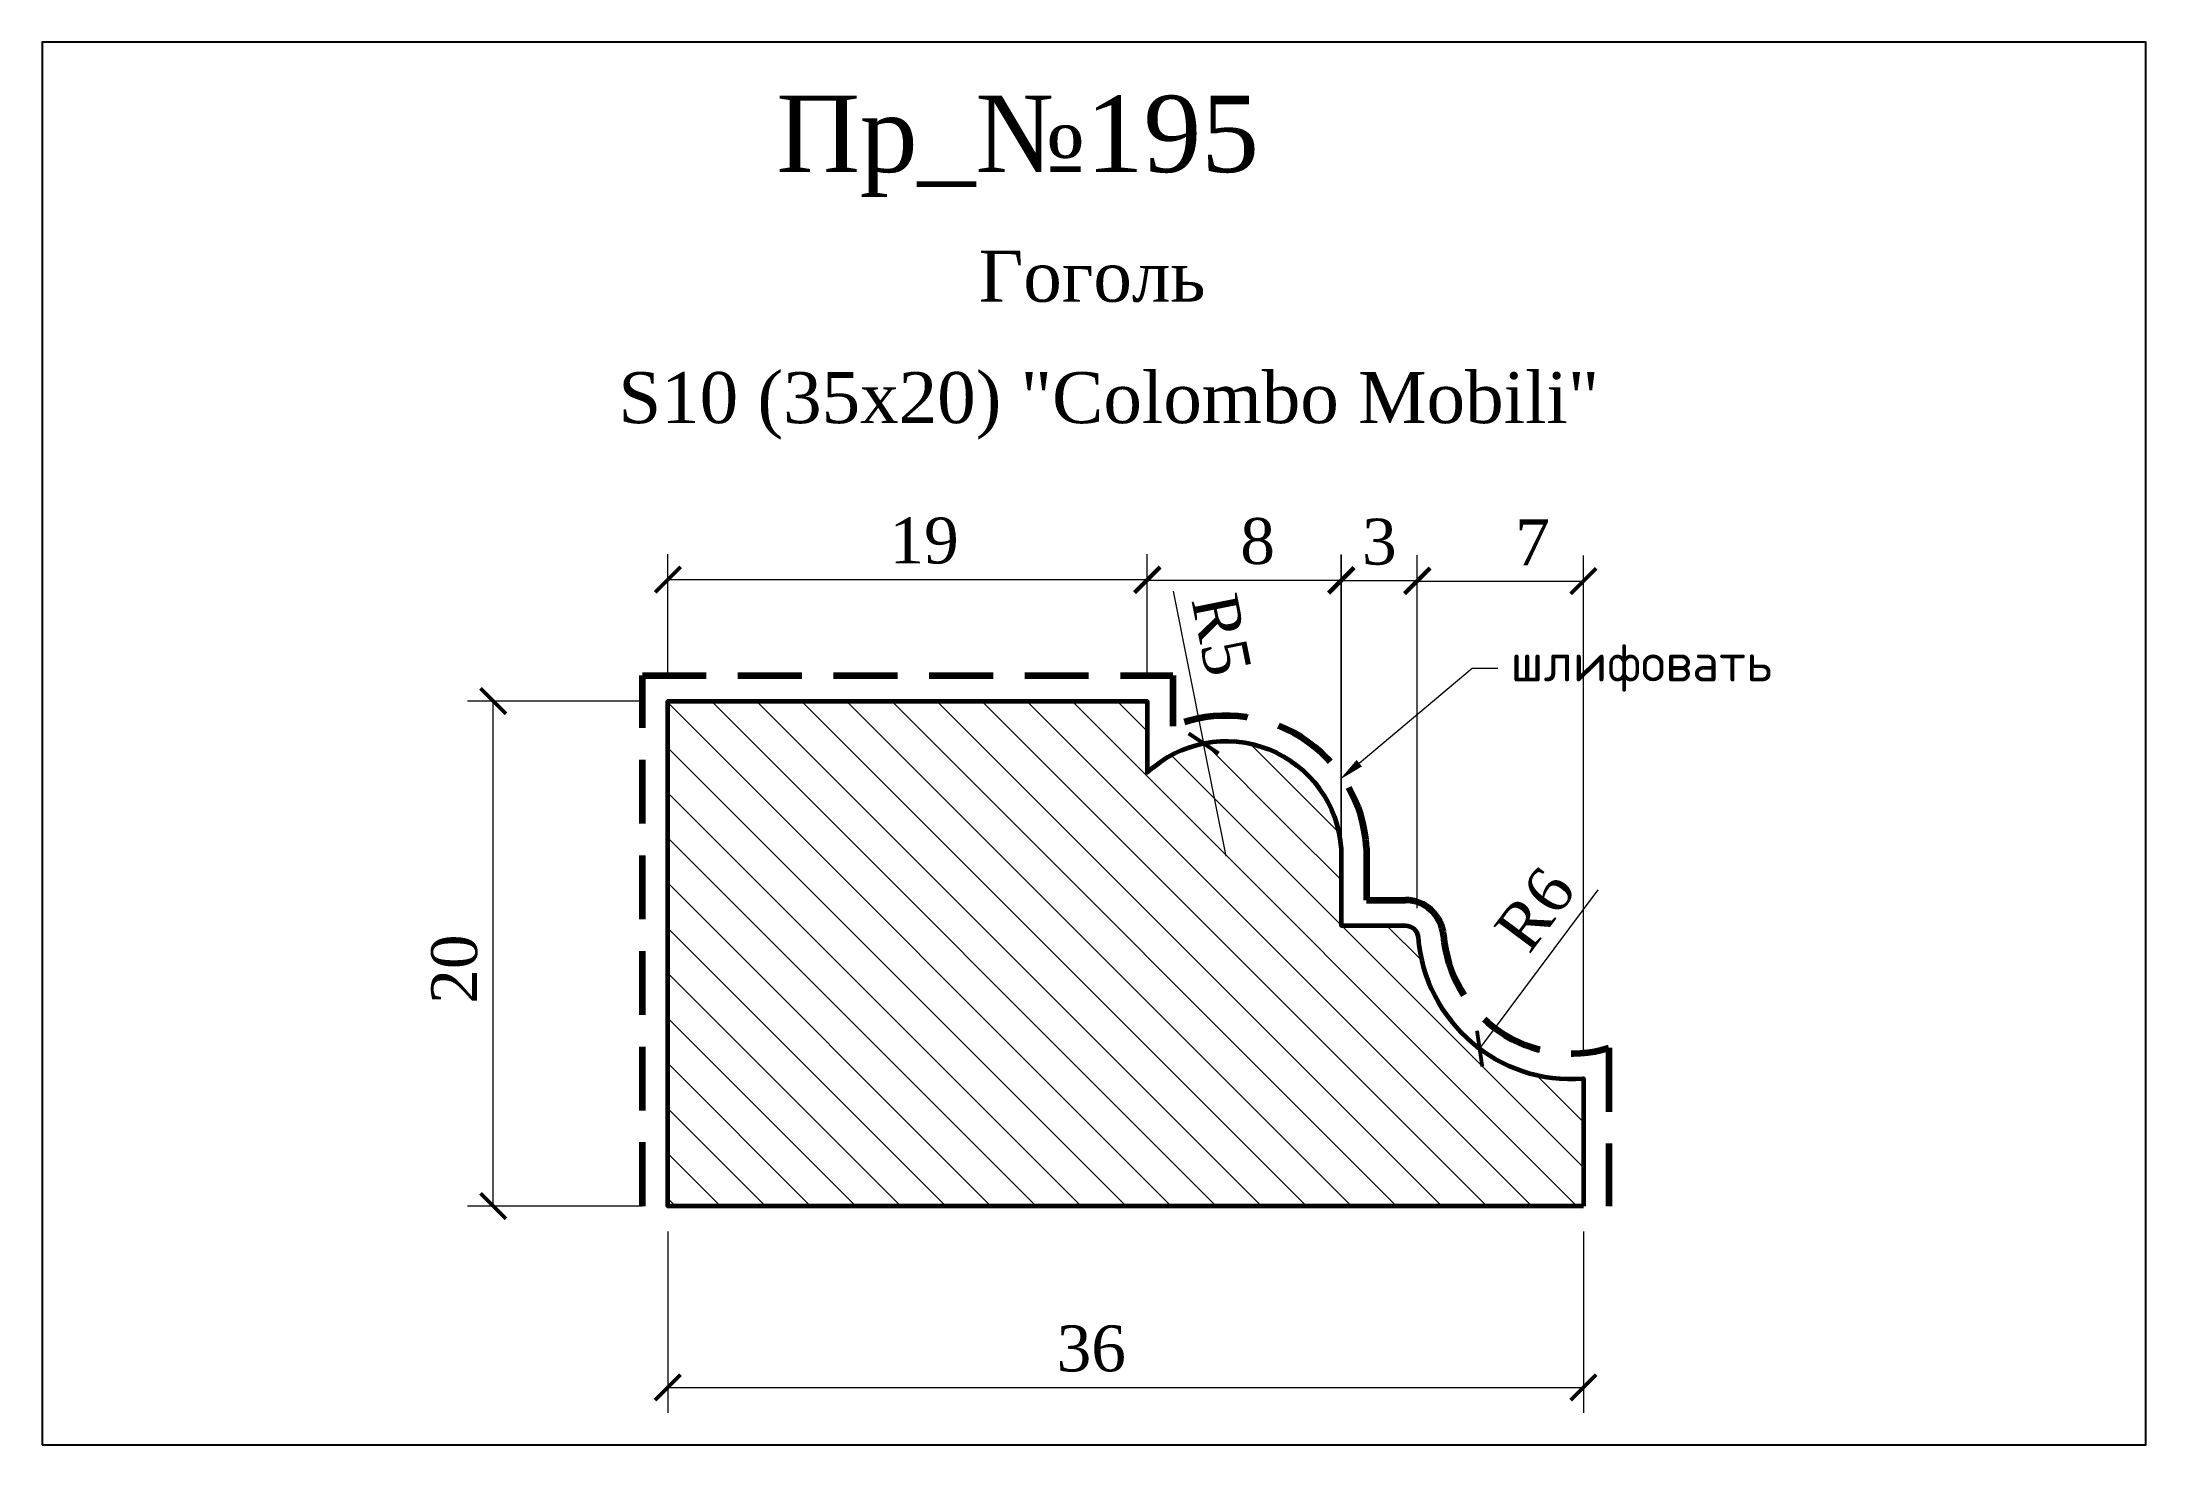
# Model space of a CAD drawing. Header units: millimetres. Extents: x 305258 to 305340.5, y -92216.4 to -92161.4.
import ezdxf
from ezdxf import colors
from ezdxf.entities.mleader import LeaderData, LeaderLine
from ezdxf.math import Vec2, Vec3

# ---------------------------------------------------------------- set-up
doc = ezdxf.new("R2010")
doc.units = ezdxf.units.MM
doc.header["$MEASUREMENT"] = 0
doc.linetypes.add('HIDDEN', pattern=[0.375, 0.25, -0.125])
doc.layers.add('Outside panel', color=7, linetype='Continuous', lineweight=18, true_color=0x7f5e57)
doc.layers.add('линия 50', color=1, linetype='Continuous', lineweight=211)
doc.layers.add('служебный слой РАЗМЕРЫ', color=7, linetype='Continuous', lineweight=9)
doc.layers.add('размеры в модели', color=7, linetype='Continuous')
doc.layers.add('Слой1', color=7, linetype='Continuous')
doc.styles.add('ELECT', font='times.ttf')
doc.styles.get("Standard").update_dxf_attribs({"font": 'times.ttf'})
doc.styles.add('ЕСКД профили текст', font='isocpeur.ttf')
doc.dimstyles.new('M_1', dxfattribs={"dimtxt": 1.8, "dimasz": 1, "dimexe": 1, "dimexo": 1, "dimgap": 0.6, "dimtad": 1, "dimdec": 0, "dimdsep": 46, "dimtxsty": 'Standard', "dimblk": 'ARCHTICK', "dimcen": -5, "dimclrd": 7, "dimclre": 7, "dimclrt": 7, "dimadec": 0, "dimazin": 0, "dimtfac": 1, "dimtdec": 0, "dimtmove": 0, "dimatfit": 3, "dimfxl": 1, "dimtolj": 1, "dimtzin": 0, "dimlwd": 5, "dimlwe": 5, "dimarcsym": 0})

# ---------------------------------------------------------------- blocks, each defined once
blk = doc.blocks.new('_ArchTick')
at = {"color": 0, "linetype": 'ByBlock', "const_width": 0.15}
blk.add_lwpolyline([(-0.5, -0.5), (0.5, 0.5)], dxfattribs=at)
blk = doc.blocks.new('*D9')
at = {"layer": 'Defpoints', "color": 0, "ltscale": 1000, "transparency": 16777216}
for p in [(305317.975, -92196.067), (305314.373, -92200.908)]:
    blk.add_point(p, dxfattribs=at)
at = {"layer": 'размеры в модели', "color": 7, "lineweight": 5, "ltscale": 1000, "transparency": 16777216}
blk.add_line((305319.003, -92194.686), (305314.373, -92200.908), dxfattribs=at)
at = {"layer": 'размеры в модели', "color": 7, "lineweight": 5, "ltscale": 1000, "transparency": 16777216, "rotation": 233.3519279654817}
blk.add_blockref('_ArchTick', (305314.373, -92200.908), dxfattribs=at)
at = {"layer": 'размеры в модели', "color": 7, "ltscale": 1000, "transparency": 16777216, "insert": (305316.547, -92195.447), "char_height": 1.8, "attachment_point": 5, "rotation": 53.35193}
blk.add_mtext('\\A1;R6', dxfattribs=at)
blk = doc.blocks.new('*D8')
at = {"layer": 'Defpoints', "color": 0, "ltscale": 1000, "transparency": 16777216}
for p in [(305303.549, -92188.943), (305304.435, -92193.37)]:
    blk.add_point(p, dxfattribs=at)
at = {"layer": 'размеры в модели', "color": 7, "lineweight": 5, "ltscale": 1000, "transparency": 16777216}
for p in [(305302.356, -92182.98), (305304.435, -92193.37)]:
    blk.add_line(p, (305303.549, -92188.943), dxfattribs=at)
at = {"layer": 'размеры в модели', "color": 7, "lineweight": 5, "ltscale": 1000, "transparency": 16777216, "rotation": 281.3181581358436}
blk.add_blockref('_ArchTick', (305303.549, -92188.943), dxfattribs=at)
at = {"layer": 'размеры в модели', "color": 7, "ltscale": 1000, "transparency": 16777216, "insert": (305304.243, -92184.684), "char_height": 1.8, "attachment_point": 5, "rotation": 281.31816}
blk.add_mtext('\\A1;R5', dxfattribs=at)
blk = doc.blocks.new('*D7')
at = {"layer": 'Defpoints', "color": 0, "ltscale": 1000, "transparency": 16777216}
for p in [(305318.441, -92182.579), (305311.929, -92195.386), (305318.441, -92202.083)]:
    blk.add_point(p, dxfattribs=at)
at = {"layer": 'размеры в модели', "color": 7, "lineweight": 5, "ltscale": 1000, "transparency": 16777216}
for p, q in [((305311.929, -92194.386), (305311.929, -92181.579)), ((305318.441, -92201.083), (305318.441, -92181.579)), ((305311.929, -92182.579), (305318.441, -92182.579))]:
    blk.add_line(p, q, dxfattribs=at)
at = {"layer": 'размеры в модели', "color": 7, "lineweight": 5, "ltscale": 1000, "transparency": 16777216, "rotation": 180}
blk.add_blockref('_ArchTick', (305311.929, -92182.579), dxfattribs=at)
at = {"layer": 'размеры в модели', "color": 7, "lineweight": 5, "ltscale": 1000, "transparency": 16777216}
blk.add_blockref('_ArchTick', (305318.441, -92182.579), dxfattribs=at)
at = {"layer": 'размеры в модели', "color": 7, "ltscale": 1000, "transparency": 16777216, "insert": (305316.449, -92181.061), "char_height": 1.8, "attachment_point": 5}
blk.add_mtext('\\A1;7', dxfattribs=at)
blk = doc.blocks.new('*D6')
at = {"layer": 'Defpoints', "color": 0, "ltscale": 1000, "transparency": 16777216}
for p in [(305311.929, -92182.559), (305308.955, -92196.161), (305311.929, -92196.407)]:
    blk.add_point(p, dxfattribs=at)
at = {"layer": 'размеры в модели', "color": 7, "lineweight": 5, "ltscale": 1000, "transparency": 16777216}
for p, q in [((305308.955, -92195.161), (305308.955, -92181.559)), ((305311.929, -92195.407), (305311.929, -92181.559)), ((305308.955, -92182.559), (305311.929, -92182.559))]:
    blk.add_line(p, q, dxfattribs=at)
at = {"layer": 'размеры в модели', "color": 7, "lineweight": 5, "ltscale": 1000, "transparency": 16777216, "rotation": 180}
blk.add_blockref('_ArchTick', (305308.955, -92182.559), dxfattribs=at)
at = {"layer": 'размеры в модели', "color": 7, "lineweight": 5, "ltscale": 1000, "transparency": 16777216}
blk.add_blockref('_ArchTick', (305311.929, -92182.559), dxfattribs=at)
at = {"layer": 'размеры в модели', "color": 7, "ltscale": 1000, "transparency": 16777216, "insert": (305310.442, -92181.044), "char_height": 1.8, "attachment_point": 5}
blk.add_mtext('\\A1;3', dxfattribs=at)
blk = doc.blocks.new('*D5')
at = {"layer": 'Defpoints', "color": 0, "ltscale": 1000, "transparency": 16777216}
for p in [(305308.941, -92182.538), (305301.341, -92187.283), (305308.941, -92196.083)]:
    blk.add_point(p, dxfattribs=at)
at = {"layer": 'размеры в модели', "color": 7, "lineweight": 5, "ltscale": 1000, "transparency": 16777216}
for p, q in [((305301.341, -92186.283), (305301.341, -92181.538)), ((305308.941, -92195.083), (305308.941, -92181.538)), ((305301.341, -92182.538), (305308.941, -92182.538))]:
    blk.add_line(p, q, dxfattribs=at)
at = {"layer": 'размеры в модели', "color": 7, "lineweight": 5, "ltscale": 1000, "transparency": 16777216, "rotation": 180}
blk.add_blockref('_ArchTick', (305301.341, -92182.538), dxfattribs=at)
at = {"layer": 'размеры в модели', "color": 7, "lineweight": 5, "ltscale": 1000, "transparency": 16777216}
blk.add_blockref('_ArchTick', (305308.941, -92182.538), dxfattribs=at)
at = {"layer": 'размеры в модели', "color": 7, "ltscale": 1000, "transparency": 16777216, "insert": (305305.667, -92181.022), "char_height": 1.8, "attachment_point": 5}
blk.add_mtext('\\A1;8', dxfattribs=at)
blk = doc.blocks.new('*D4')
at = {"layer": 'Defpoints', "color": 0, "ltscale": 1000, "transparency": 16777216}
for p in [(305301.341, -92182.517), (305282.541, -92187.283), (305301.341, -92187.283)]:
    blk.add_point(p, dxfattribs=at)
at = {"layer": 'размеры в модели', "color": 7, "lineweight": 5, "ltscale": 1000, "transparency": 16777216}
for p, q in [((305282.541, -92186.283), (305282.541, -92181.517)), ((305301.341, -92186.283), (305301.341, -92181.517)), ((305282.541, -92182.517), (305301.341, -92182.517))]:
    blk.add_line(p, q, dxfattribs=at)
at = {"layer": 'размеры в модели', "color": 7, "lineweight": 5, "ltscale": 1000, "transparency": 16777216, "rotation": 180}
blk.add_blockref('_ArchTick', (305282.541, -92182.517), dxfattribs=at)
at = {"layer": 'размеры в модели', "color": 7, "lineweight": 5, "ltscale": 1000, "transparency": 16777216}
blk.add_blockref('_ArchTick', (305301.341, -92182.517), dxfattribs=at)
at = {"layer": 'размеры в модели', "color": 7, "ltscale": 1000, "transparency": 16777216, "insert": (305292.588, -92180.999), "char_height": 1.8, "attachment_point": 5}
blk.add_mtext('\\A1;19', dxfattribs=at)
blk = doc.blocks.new('*D3')
at = {"layer": 'Defpoints', "color": 0, "ltscale": 1000, "transparency": 16777216}
for p in [(305282.541, -92207.083), (305318.441, -92207.083), (305318.441, -92214.191)]:
    blk.add_point(p, dxfattribs=at)
at = {"layer": 'размеры в модели', "color": 7, "lineweight": 5, "ltscale": 1000, "transparency": 16777216}
for p, q in [((305282.541, -92208.083), (305282.541, -92215.191)), ((305318.441, -92208.083), (305318.441, -92215.191)), ((305282.541, -92214.191), (305318.441, -92214.191))]:
    blk.add_line(p, q, dxfattribs=at)
at = {"layer": 'размеры в модели', "color": 7, "lineweight": 5, "ltscale": 1000, "transparency": 16777216, "rotation": 180}
blk.add_blockref('_ArchTick', (305282.541, -92214.191), dxfattribs=at)
at = {"layer": 'размеры в модели', "color": 7, "lineweight": 5, "ltscale": 1000, "transparency": 16777216}
blk.add_blockref('_ArchTick', (305318.441, -92214.191), dxfattribs=at)
at = {"layer": 'размеры в модели', "color": 7, "ltscale": 1000, "transparency": 16777216, "insert": (305299.146, -92212.675), "char_height": 1.8, "attachment_point": 5}
blk.add_mtext('\\A1;36', dxfattribs=at)
blk = doc.blocks.new('*D2')
at = {"layer": 'Defpoints', "color": 0, "ltscale": 1000, "transparency": 16777216}
for p in [(305275.69, -92187.283), (305282.541, -92187.283), (305282.541, -92207.083)]:
    blk.add_point(p, dxfattribs=at)
at = {"layer": 'размеры в модели', "color": 7, "lineweight": 5, "ltscale": 1000, "transparency": 16777216}
for p, q in [((305281.541, -92187.283), (305274.69, -92187.283)), ((305275.69, -92207.083), (305275.69, -92187.283)), ((305281.541, -92207.083), (305274.69, -92207.083))]:
    blk.add_line(p, q, dxfattribs=at)
for p, rotation in [((305275.69, -92187.283), 90), ((305275.69, -92207.083), 270)]:
    blk.add_blockref('_ArchTick', p, dxfattribs=dict(at, rotation=rotation))
at = {"layer": 'размеры в модели', "color": 7, "ltscale": 1000, "transparency": 16777216, "insert": (305274.175, -92197.792), "char_height": 1.8, "attachment_point": 5, "rotation": 90}
blk.add_mtext('\\A1;20', dxfattribs=at)

msp = doc.modelspace()

# ---------------------------------------------------------------- hatches: boundary and pattern name
at = {"layer": 'Outside panel', "ltscale": 1000}
h = msp.add_hatch(dxfattribs=at)
h.set_pattern_fill('ANSI31', color=256, scale=10, angle=90)
h.set_pattern_definition([(135, (-5301.5092, 4928.239), (-0.8838834765, -0.8838834765), [])])
edge = h.paths.add_edge_path()
edge.add_line((305318.441, -92207.083), (305282.541, -92207.083))
edge.add_line((305282.541, -92207.083), (305282.541, -92187.283))
edge.add_line((305282.541, -92187.283), (305301.341, -92187.283))
edge.add_line((305301.341, -92187.283), (305301.341, -92190.083))
edge.add_arc((305304.435, -92193.37), 4.514, 3.63699, 133.28106, ccw=False)
edge.add_line((305308.941, -92193.083), (305308.941, -92196.083))
edge.add_line((305308.941, -92196.083), (305311.461, -92196.083))
edge.add_arc((305311.461, -92196.583), 0.5, 4.53479, 90, ccw=False)
edge.add_arc((305317.975, -92196.067), 6.035, 184.53479, 274.42308)
edge.add_line((305318.441, -92202.083), (305318.441, -92207.083))

# ---------------------------------------------------------------- linework, layer by layer
at = {"color": 6, "ltscale": 1000}
msp.add_lwpolyline([(305258.001, -92216.446), (305340.501, -92216.446), (305340.501, -92161.446), (305258.001, -92161.446)], close=True, dxfattribs=at)
at = {"layer": 'линия 50', "color": 1, "linetype": 'HIDDEN', "ltscale": 10, "true_color": 0xff0909}
msp.add_lwpolyline([(305281.541, -92207.083), (305281.541, -92186.283), (305302.341, -92186.283), (305302.341, -92188.269, -0.515237), (305309.941, -92193.053), (305309.941, -92195.083), (305311.461, -92195.083, -0.391217), (305312.956, -92196.465, 0.479049), (305319.441, -92200.883), (305319.441, -92207.083)], format="xyb", dxfattribs=at)
at = {"layer": 'Слой1', "linetype": 'Continuous', "lineweight": 60}
msp.add_lwpolyline([(305318.441, -92207.083), (305282.541, -92207.083), (305282.541, -92187.283), (305301.341, -92187.283), (305301.341, -92190.083, -0.634889), (305308.941, -92193.083), (305308.941, -92196.083), (305311.461, -92196.083, -0.391217), (305311.959, -92196.544, 0.413643), (305318.441, -92202.083)], format="xyb", close=True, dxfattribs=at)

# ---------------------------------------------------------------- texts
at = {"color": 5, "ltscale": 1000, "style": 'ELECT'}
msp.add_text('Пр_№195', height=3, dxfattribs=at).set_placement((305286.8, -92166.542))
at = {"color": 7, "ltscale": 1000, "style": 'ELECT'}
msp.add_text('Гоголь', height=2, dxfattribs=at).set_placement((305294.732, -92171.626))
at = {"color": 7, "ltscale": 1000, "insert": (305280.598, -92174.385), "char_height": 2, "width": 129.67333, "attachment_point": 1, "line_spacing_factor": 1.5, "style": 'ELECT'}
msp.add_mtext('S10 (35x20) "Colombo Mobili"', dxfattribs=at)

# ---------------------------------------------------------------- dimensions: what is measured, and where the dimension line sits
at = {"layer": 'размеры в модели', "color": 5, "ltscale": 1000}
for base, p1, p2, picture, middle in [((305301.341, -92182.517), (305282.541, -92187.283), (305301.341, -92187.283), '*D4', (305292.588, -92182.517)), ((305308.941, -92182.538), (305301.341, -92187.283), (305308.941, -92196.083), '*D5', (305305.667, -92182.538)), ((305311.929, -92182.559), (305308.955, -92196.161), (305311.929, -92196.407), '*D6', (305310.442, -92182.559)), ((305318.441, -92182.579), (305311.929, -92195.386), (305318.441, -92202.083), '*D7', (305316.449, -92182.579)), ((305318.441, -92214.191), (305282.541, -92207.083), (305318.441, -92207.083), '*D3', (305299.146, -92214.191))]:
    dim = msp.add_linear_dim(base=base, p1=p1, p2=p2, dimstyle='M_1', dxfattribs=at)
    dim.commit()
    dim.dimension.update_dxf_attribs({"geometry": picture, "text_midpoint": middle, "dimtype": 128})
dim = msp.add_radius_dim(center=(305304.435, -92193.37), mpoint=(305303.549, -92188.943), dimstyle='M_1', dxfattribs=at)
dim.commit()
dim.dimension.update_dxf_attribs({"geometry": '*D8', "text_midpoint": (305304.243, -92184.684)})
dim = msp.add_linear_dim(base=(305275.69, -92187.283), p1=(305282.541, -92207.083), p2=(305282.541, -92187.283), angle=90, dimstyle='M_1', dxfattribs=at)
dim.commit()
dim.dimension.update_dxf_attribs({"geometry": '*D2', "text_midpoint": (305275.69, -92197.792), "dimtype": 128})
dim = msp.add_radius_dim(center=(305317.975, -92196.067), mpoint=(305314.373, -92200.908), dimstyle='M_1', dxfattribs=at)
dim.commit()
dim.dimension.update_dxf_attribs({"geometry": '*D9', "text_midpoint": (305317.763, -92196.352), "dimtype": 132})

# ---------------------------------------------------------------- leaders
at = {"layer": 'служебный слой РАЗМЕРЫ'}
ml = msp.add_multileader_mtext('Standard', dxfattribs=at)
ml.set_content('\\A1;шлифовать', color=256, style='ЕСКД профили текст')
ml.set_leader_properties(color=256, linetype='ByLayer', lineweight=-1)
ml.build(insert=Vec2(0, 0))
ml.multileader.update_dxf_attribs({"dogleg_length": 1, "arrow_head_size": 1})
ctx = ml.context
ctx.base_point, ctx.char_height, ctx.arrow_head_size, ctx.landing_gap_size, ctx.plane_origin = Vec3(305315.086, -92185.987), 1.5, 1, 0.5, Vec3(305334.121, -92155.132)
notes = []
notes.append((ctx, [(1, (1, 1, 0), (305314.086, -92185.987), (1, 0), 1, [(0, [(305308.888, -92190.364)], 0, [])])]))
ctx.mtext.insert, ctx.mtext.flow_direction = Vec3(305315.586, -92185.012), 5
for ctx, leaders in notes:
    for number, flags, end, landing, length, lines in leaders:
        leader = LeaderData()
        leader.index, (leader.has_last_leader_line, leader.has_dogleg_vector, leader.attachment_direction) = number, flags
        leader.last_leader_point, leader.dogleg_vector, leader.dogleg_length = Vec3(end), Vec3(landing), length
        for number, points, colour, breaks in lines:
            line = LeaderLine()
            line.index, line.vertices, line.color, line.breaks = number, Vec3.list(points), colors.encode_raw_color(colour), breaks
            leader.lines.append(line)
        ctx.leaders.append(leader)

doc.saveas('drawing.dxf')
